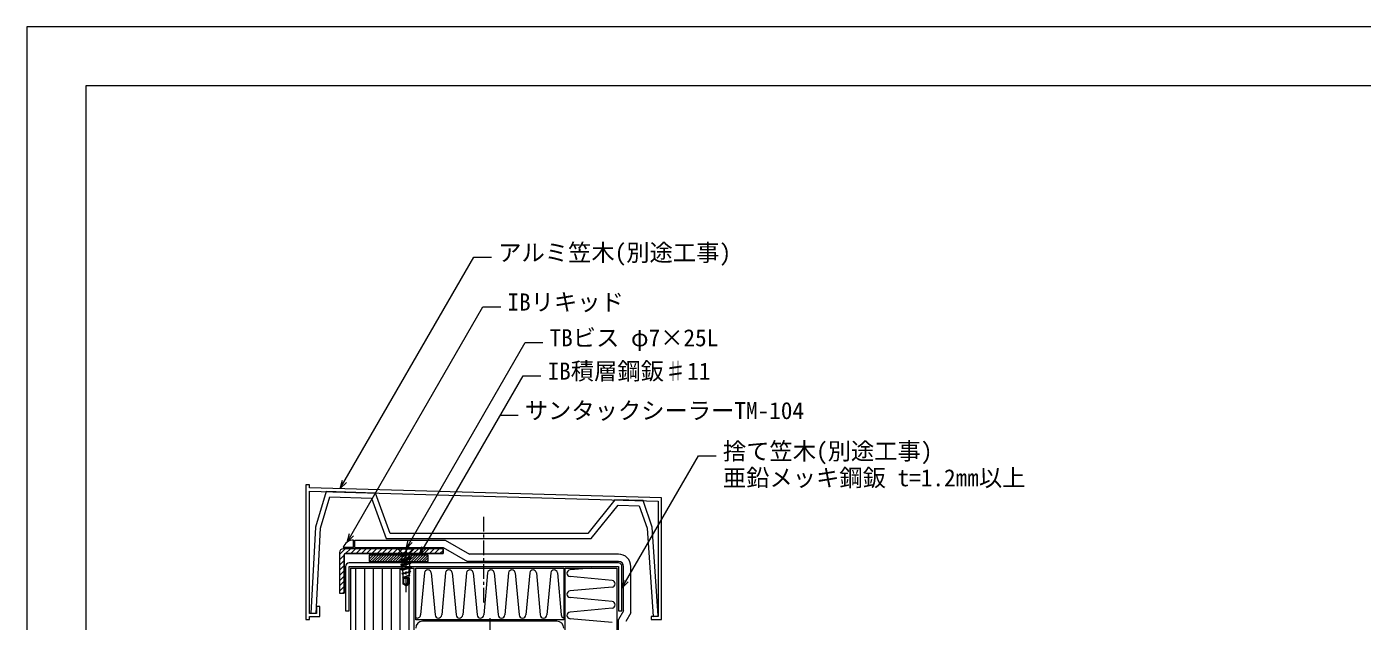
# Model space of a CAD drawing. Units: millimetres, scale not verified. Extents: x -840 to 840, y -594 to 594.
# Drawn here: x -840 to 63, y 192 to 594 of the extents above; entities that cross this region are included whole.
import ezdxf
from ezdxf.enums import TextEntityAlignment as Align

# ---------------------------------------------------------------- set-up
doc = ezdxf.new("R2010")
doc.units = ezdxf.units.MM
doc.header["$LTSCALE"] = 2
doc.linetypes.add('CHAIN1', pattern=[8, 5, -1, 1, -1])
for name, color, linetype, lineweight in [('0-0_鋼材(受け鋼鈑)', 7, 'Continuous', 9), ('0-1_輪郭線', 2, 'Continuous', 9), ('0-2_図面枠', 7, 'Continuous', 9), ('0-3_文字', 5, 'Continuous', 9), ('0-7_部材(ﾋﾞｽ類)', 7, 'Continuous', 9), ('0-8_中心線', 2, 'CHAIN1', 9), ('0-A_断熱材', 4, 'Continuous', 9), ('0-B_IBｼｰﾄ', 4, 'Continuous', 9), ('0-C_部材(積層鋼板)', 4, 'Continuous', 9), ('0-D_IBリキッド', 7, 'Continuous', 9), ('0-E_寸法線', 7, 'Continuous', 9), ('1-1_鋼材(C型・H鋼ｅｔｃ)', 7, 'Continuous', 9), ('1-2_躯体', 7, 'Continuous', 9), ('1-3_ブチルﾃｰﾌﾟ', 4, 'Continuous', 9), ('1-4_実線', 7, 'Continuous', 9)]:
    doc.layers.add(name, color=color, linetype=linetype, lineweight=lineweight)
doc.styles.add('ＭＳ ゴシック', font='')
doc.styles.get('ＭＳ ゴシック').set_extended_font_data('MS Gothic')

msp = doc.modelspace()

# ---------------------------------------------------------------- linework, layer by layer
at = {"layer": '0-0_鋼材(受け鋼鈑)'}
msp.add_line((-440.057, 231.646), (-622.057, 231.646), dxfattribs=at)
for points in [[(-624.457, 229.246), (-624.457, 199.246), (-622.057, 199.246)], [(-622.057, 199.246), (-622.057, 229.246), (-440.057, 229.246), (-440.057, 199.246), (-437.657, 199.246), (-437.657, 229.246)]]:
    msp.add_lwpolyline(points, dxfattribs=at)
for centre, start, end in [((-622.057, 229.246), 90, 180), ((-440.057, 229.246), 0, 90)]:
    msp.add_arc(centre, 2.4, start, end, dxfattribs=at)
at = {"layer": '0-1_輪郭線'}
msp.add_lwpolyline([(800, 554), (-800, 554), (-800, -554), (800, -554)], close=True, dxfattribs=at)
at = {"layer": '0-2_図面枠'}
msp.add_lwpolyline([(840, -594), (840, 594), (-840, 594), (-840, -594)], close=True, dxfattribs=at)
at = {"layer": '0-7_部材(ﾋﾞｽ類)'}
for p, q in [((-589.138, 241.306), (-578.11, 241.306)), ((-589.138, 241.306), (-589.138, 241.146)), ((-589.138, 241.146), (-578.11, 241.146)), ((-586.39, 238.398), (-589.138, 241.146)), ((-586.39, 238.398), (-580.858, 238.398)), ((-586.39, 238.398), (-586.39, 237.191)), ((-586.39, 237.191), (-580.858, 237.191)), ((-586.13, 233.751), (-586.13, 236.867)), ((-586.124, 237.1), (-586.124, 237.191)), ((-585.17, 237.101), (-585.15, 237.101)), ((-585.17, 237.014), (-585.15, 237.014)), ((-581.13, 235.277), (-581.13, 237.191)), ((-580.858, 238.398), (-578.11, 241.146)), ((-580.858, 238.398), (-580.858, 237.191)), ((-578.11, 241.306), (-578.11, 241.146)), ((-586.124, 230.657), (-586.124, 232.953)), ((-586.124, 227.594), (-586.124, 229.859)), ((-586.002, 226.73), (-585.864, 224.53)), ((-586.002, 224.475), (-581.164, 225.988)), ((-580.449, 225.988), (-586.002, 224.475)), ((-581.164, 228.27), (-581.247, 225.988)), ((-580.449, 225.988), (-581.164, 225.988)), ((-580.449, 225.988), (-581.164, 225.493)), ((-581.124, 232.181), (-581.124, 234.451)), ((-581.124, 229.119), (-581.124, 231.356)), ((-586.497, 224.475), (-586.002, 224.475)), ((-581.164, 225.493), (-586.002, 224.173)), ((-586.002, 221.795), (-585.864, 221.795)), ((-585.864, 224.173), (-585.698, 221.865)), ((-580.944, 223.335), (-585.864, 221.795)), ((-581.302, 223.115), (-585.864, 221.658)), ((-585.434, 221.308), (-585.699, 221.725)), ((-585.214, 217.81), (-585.599, 217.325)), ((-583.624, 216.308), (-585.599, 217.325)), ((-585.214, 217.81), (-585.214, 221.308)), ((-583.574, 216.333), (-585.214, 217.81)), ((-583.624, 221.308), (-582.829, 222.628)), ((-583.624, 216.308), (-583.624, 221.308)), ((-583.624, 216.308), (-581.567, 217.325)), ((-583.623, 216.374), (-581.869, 217.628)), ((-583.25, 221.929), (-581.869, 221.929)), ((-581.869, 217.628), (-581.869, 221.929)), ((-581.567, 217.325), (-581.869, 217.628)), ((-581.714, 221.308), (-581.447, 223.057)), ((-581.303, 225.446), (-581.447, 223.251)), ((-580.944, 223.335), (-581.302, 223.115)), ((-580.944, 223.335), (-581.247, 223.335))]:
    msp.add_line(p, q, dxfattribs=at)
for points in [[(-579.927, 235.143), (-581.164, 235.281), (-586.002, 233.768), (-587.322, 233.592), (-586.002, 232.888), (-581.164, 234.428)], [(-579.927, 232.048), (-581.164, 232.186), (-586.002, 230.673), (-587.322, 230.497), (-586.002, 229.793), (-581.164, 231.333)], [(-579.927, 228.985), (-581.164, 229.123), (-586.002, 227.61), (-587.322, 227.434), (-586.002, 226.73), (-581.164, 228.27)]]:
    msp.add_lwpolyline(points, close=True, dxfattribs=at)
for points in [[(-580.169, 235.17), (-581.111, 235.056), (-581.44, 235.001), (-581.768, 234.939), (-582.097, 234.869), (-582.424, 234.793), (-582.75, 234.709), (-583.076, 234.619), (-583.4, 234.523), (-583.723, 234.422), (-584.045, 234.315), (-584.223, 234.247), (-584.406, 234.18), (-584.592, 234.112), (-584.782, 234.045), (-584.976, 233.977), (-585.175, 233.91), (-585.377, 233.842), (-585.584, 233.775), (-585.796, 233.707), (-586.013, 233.64), (-586.141, 233.616), (-586.269, 233.596), (-586.398, 233.578), (-586.528, 233.564), (-586.657, 233.552), (-586.785, 233.542), (-586.912, 233.535), (-587.037, 233.531), (-587.159, 233.528), (-587.201, 233.528)], [(-579.927, 235.143), (-581.119, 234.99), (-581.453, 234.93), (-581.786, 234.863), (-582.117, 234.789), (-582.445, 234.71), (-582.771, 234.625), (-583.094, 234.534), (-583.414, 234.437), (-583.731, 234.336), (-584.045, 234.228), (-584.223, 234.161), (-584.406, 234.093), (-584.592, 234.026), (-584.782, 233.958), (-584.976, 233.891), (-585.175, 233.823), (-585.377, 233.756), (-585.584, 233.688), (-585.796, 233.621), (-586.013, 233.553), (-586.125, 233.537), (-586.242, 233.523), (-586.363, 233.51), (-586.487, 233.498), (-586.614, 233.487), (-586.744, 233.476), (-586.876, 233.467), (-587.01, 233.458), (-587.064, 233.455)], [(-585.444, 237.191), (-586.479, 237.053), (-585.158, 236.349), (-582.514, 237.191)], [(-585.17, 237.101), (-585.298, 237.077), (-585.426, 237.056), (-585.555, 237.039), (-585.685, 237.025), (-585.814, 237.013), (-585.942, 237.003), (-586.069, 236.996), (-586.194, 236.992), (-586.316, 236.989), (-586.358, 236.989)], [(-585.17, 237.014), (-585.282, 236.998), (-585.399, 236.984), (-585.52, 236.971), (-585.644, 236.959), (-585.771, 236.948), (-585.901, 236.937), (-586.033, 236.928), (-586.167, 236.919), (-586.221, 236.916)], [(-584.882, 237.191), (-584.953, 237.168), (-585.17, 237.101), (-585.15, 237.101)], [(-584.614, 237.191), (-584.741, 237.149), (-584.953, 237.082), (-585.17, 237.014), (-585.15, 237.014)], [(-580.169, 232.075), (-581.111, 231.961), (-581.44, 231.907), (-581.768, 231.844), (-582.097, 231.775), (-582.424, 231.698), (-582.75, 231.614), (-583.076, 231.525), (-583.4, 231.429), (-583.723, 231.327), (-584.045, 231.22), (-584.223, 231.152), (-584.406, 231.085), (-584.592, 231.017), (-584.782, 230.95), (-584.976, 230.882), (-585.175, 230.815), (-585.377, 230.747), (-585.584, 230.68), (-585.796, 230.612), (-586.013, 230.545), (-586.141, 230.521), (-586.269, 230.501), (-586.398, 230.483), (-586.528, 230.469), (-586.657, 230.457), (-586.785, 230.448), (-586.912, 230.441), (-587.037, 230.436), (-587.159, 230.433), (-587.201, 230.433)], [(-580.169, 229.012), (-581.111, 228.898), (-581.44, 228.844), (-581.768, 228.782), (-582.097, 228.712), (-582.424, 228.635), (-582.75, 228.552), (-583.076, 228.462), (-583.4, 228.366), (-583.723, 228.264), (-584.045, 228.157), (-584.223, 228.09), (-584.406, 228.022), (-584.592, 227.955), (-584.782, 227.887), (-584.976, 227.82), (-585.175, 227.752), (-585.377, 227.685), (-585.584, 227.617), (-585.796, 227.55), (-586.013, 227.482), (-586.141, 227.458), (-586.269, 227.438), (-586.398, 227.421), (-586.528, 227.406), (-586.657, 227.394), (-586.785, 227.385), (-586.912, 227.378), (-587.037, 227.373), (-587.159, 227.37), (-587.201, 227.37)], [(-579.927, 232.048), (-581.119, 231.895), (-581.453, 231.835), (-581.786, 231.768), (-582.117, 231.695), (-582.445, 231.615), (-582.771, 231.53), (-583.094, 231.439), (-583.414, 231.343), (-583.731, 231.241), (-584.045, 231.134), (-584.223, 231.066), (-584.406, 230.999), (-584.592, 230.931), (-584.782, 230.864), (-584.976, 230.796), (-585.175, 230.729), (-585.377, 230.661), (-585.584, 230.594), (-585.796, 230.526), (-586.013, 230.459), (-586.125, 230.443), (-586.242, 230.428), (-586.363, 230.415), (-586.487, 230.403), (-586.614, 230.392), (-586.744, 230.382), (-586.876, 230.372), (-587.01, 230.363), (-587.064, 230.36)], [(-579.927, 228.985), (-581.119, 228.833), (-581.453, 228.772), (-581.786, 228.705), (-582.117, 228.632), (-582.445, 228.552), (-582.771, 228.467), (-583.094, 228.376), (-583.414, 228.28), (-583.731, 228.178), (-584.045, 228.071), (-584.223, 228.003), (-584.406, 227.936), (-584.592, 227.868), (-584.782, 227.801), (-584.976, 227.733), (-585.175, 227.666), (-585.377, 227.598), (-585.584, 227.531), (-585.796, 227.463), (-586.013, 227.396), (-586.125, 227.38), (-586.242, 227.365), (-586.363, 227.352), (-586.487, 227.34), (-586.614, 227.329), (-586.744, 227.319), (-586.876, 227.309), (-587.01, 227.3), (-587.064, 227.297)], [(-586.002, 224.475), (-586.497, 224.475), (-586.002, 224.173)], [(-581.247, 223.335), (-585.864, 221.795), (-586.002, 221.795), (-585.864, 221.658)], [(-585.599, 217.325), (-585.599, 221.308), (-581.567, 221.308), (-581.567, 217.325)], [(-583.624, 216.378), (-582.309, 218.162), (-582.309, 221.308)]]:
    msp.add_lwpolyline(points, dxfattribs=at)
at = {"layer": '0-8_中心線'}
for p, q in [((-531.057, 204.857), (-531.057, 264.253)), ((-583.624, 211.948), (-583.624, 242.87)), ((-527.057, 194.246), (-527.057, 140.246))]:
    msp.add_line(p, q, dxfattribs=at)
at = {"layer": '0-A_断熱材'}
for p, q in [((-458.557, 228.246), (-472.792, 226.945)), ((-571.134, 224.98), (-573.735, 196.511)), ((-566.627, 224.98), (-564.027, 196.511)), ((-556.919, 224.98), (-559.52, 196.511)), ((-552.412, 224.98), (-549.812, 196.511)), ((-542.705, 224.98), (-545.305, 196.511)), ((-538.198, 224.98), (-535.597, 196.511)), ((-528.49, 224.98), (-531.09, 196.511)), ((-523.983, 224.98), (-521.383, 196.511)), ((-514.275, 224.98), (-516.876, 196.511)), ((-509.768, 224.98), (-507.168, 196.511)), ((-500.06, 224.98), (-502.661, 196.511)), ((-495.554, 224.98), (-492.953, 196.511)), ((-485.846, 224.98), (-488.446, 196.511)), ((-481.339, 224.98), (-478.738, 196.511)), ((-444.323, 219.838), (-472.792, 222.438)), ((-444.323, 215.331), (-472.792, 212.731)), ((-444.323, 205.623), (-472.792, 208.224)), ((-444.323, 201.116), (-472.792, 198.516)), ((-444.323, 191.409), (-472.792, 194.009))]:
    msp.add_line(p, q, dxfattribs=at)
at = {"layer": '0-A_断熱材', "color": 7}
for points in [[(-577.057, 228.246), (-477.057, 228.246), (-477.057, 193.246), (-577.057, 193.246)], [(-476.057, -233.754), (-476.057, 228.246), (-441.057, 228.246), (-441.057, -233.754)]]:
    msp.add_lwpolyline(points, close=True, dxfattribs=at)
at = {"layer": '0-A_断熱材'}
for centre, start, end in [((-568.881, 224.769), 5.35135, 174.64865), ((-554.666, 224.769), 5.35135, 174.64865), ((-540.451, 224.769), 5.35135, 174.64865), ((-526.236, 224.769), 5.35135, 174.64865), ((-512.022, 224.769), 5.35135, 174.64865), ((-497.807, 224.769), 5.35135, 174.64865), ((-483.592, 224.769), 5.35135, 174.64865), ((-472.581, 224.692), 95.35135, 264.64865), ((-444.534, 217.585), 275.35135, 84.64865), ((-472.581, 210.477), 95.35135, 264.64865), ((-444.534, 203.37), 275.35135, 84.64865), ((-575.988, 196.722), 241.80374, 354.64865), ((-561.773, 196.722), 185.35135, 354.64865), ((-547.559, 196.722), 185.35135, 354.64865), ((-533.344, 196.722), 185.35135, 354.64865), ((-519.129, 196.722), 185.35135, 354.64865), ((-504.914, 196.722), 185.35135, 354.64865), ((-490.7, 196.722), 185.35135, 354.64865), ((-476.485, 196.722), 185.35135, 255.34695), ((-472.581, 196.262), 95.35135, 264.64865)]:
    msp.add_arc(centre, 2.263, start, end, dxfattribs=at)
at = {"layer": '0-B_IBｼｰﾄ', "color": 7}
for p, q in [((-618.124, 247.146), (-557.284, 247.146)), ((-618.124, 242.146), (-618.124, 247.146)), ((-557.284, 247.146), (-540.83, 237.646)), ((-618.124, 242.146), (-558.624, 242.146)), ((-558.624, 242.146), (-542.17, 232.646)), ((-440.057, 237.646), (-540.83, 237.646)), ((-440.057, 232.646), (-542.17, 232.646)), ((-436.657, 199.246), (-436.657, 229.246)), ((-431.657, 197.906), (-431.657, 229.246)), ((-436.657, 199.246), (-440.057, 193.357)), ((-440.057, -212.583), (-440.057, 193.357)), ((-431.657, 197.906), (-435.057, 192.017))]:
    msp.add_line(p, q, dxfattribs=at)
for radius in [8.4, 3.4]:
    msp.add_arc((-440.057, 229.246), radius, 0, 90, dxfattribs=at)
at = {"layer": '0-C_部材(積層鋼板)'}
for p, q in [((-628.624, 237.323), (-624.802, 241.146)), ((-628.624, 233.788), (-625.457, 236.955)), ((-624.433, 237.979), (-621.266, 241.146)), ((-620.898, 237.979), (-617.731, 241.146)), ((-617.362, 237.979), (-614.195, 241.146)), ((-613.826, 237.979), (-610.66, 241.146)), ((-610.291, 237.979), (-607.124, 241.146)), ((-606.755, 237.979), (-603.589, 241.146)), ((-603.22, 237.979), (-600.053, 241.146)), ((-599.684, 237.979), (-596.518, 241.146)), ((-596.149, 237.979), (-592.982, 241.146)), ((-592.613, 237.979), (-589.447, 241.146)), ((-589.078, 237.979), (-585.911, 241.146)), ((-582.007, 237.979), (-578.84, 241.146)), ((-578.471, 237.979), (-575.304, 241.146)), ((-574.936, 237.979), (-571.769, 241.146)), ((-571.4, 237.979), (-568.233, 241.146)), ((-567.865, 237.979), (-564.698, 241.146)), ((-564.329, 237.979), (-561.162, 241.146)), ((-560.793, 237.979), (-558.624, 240.148)), ((-628.624, 230.252), (-625.457, 233.419)), ((-628.624, 226.717), (-625.457, 229.884)), ((-628.624, 223.181), (-625.457, 226.348)), ((-628.624, 219.646), (-625.457, 222.812)), ((-628.624, 216.11), (-625.457, 219.277)), ((-628.624, 212.575), (-625.457, 215.741)), ((-626.518, 211.146), (-625.457, 212.206))]:
    msp.add_line(p, q, dxfattribs=at)
at = {"layer": '0-C_部材(積層鋼板)', "color": 7}
for p, q in [((-628.624, 238.646), (-628.624, 211.146)), ((-558.624, 241.146), (-626.124, 241.146)), ((-625.457, 237.229), (-625.457, 211.146)), ((-558.624, 237.979), (-624.707, 237.979)), ((-558.624, 241.146), (-558.624, 237.979)), ((-628.624, 211.146), (-625.457, 211.146))]:
    msp.add_line(p, q, dxfattribs=at)
at = {"layer": '0-C_部材(積層鋼板)'}
for points in [[(-628.624, 238.646), (-628.624, 211.146), (-625.457, 211.146), (-625.457, 237.229)], [(-624.707, 237.979), (-583.624, 237.979), (-583.624, 241.146), (-626.124, 241.146)], [(-585.542, 237.979), (-583.624, 239.897), (-582.376, 241.146)]]:
    msp.add_lwpolyline(points, dxfattribs=at)
msp.add_lwpolyline([(-558.624, 241.146), (-583.624, 241.146), (-583.624, 237.979), (-558.624, 237.979)], close=True, dxfattribs=at)
for centre, radius in [((-626.124, 238.646), 2.5), ((-624.707, 237.229), 0.75)]:
    msp.add_arc(centre, radius, 90, 180, dxfattribs=at)
at = {"layer": '0-C_部材(積層鋼板)', "color": 7}
for centre, radius in [((-626.124, 238.646), 2.5), ((-624.707, 237.229), 0.75)]:
    msp.add_arc(centre, radius, 90, 180, dxfattribs=at)
at = {"layer": '0-D_IBリキッド'}
for q in [(-619.124, 247.146), (-626.124, 242.146)]:
    msp.add_line((-619.124, 242.146), q, dxfattribs=at)
msp.add_arc((-619.124, 239.746), 7.4, 90, 161.07536, dxfattribs=at)
at = {"layer": '0-E_寸法線'}
msp.add_line((-519.916, 331.448), (-507.916, 331.448), dxfattribs=at)
for points in [[(-628.113, 281.877), (-537.849, 438.22), (-525.849, 438.22)], [(-623.425, 245.767), (-531.612, 404.795), (-519.612, 404.795)], [(-583.624, 241.306), (-503.179, 380.642), (-491.179, 380.642)], [(-574.457, 236.979), (-504.519, 358.117), (-492.519, 358.117)], [(-437.657, 214.556), (-385.99, 304.047), (-373.99, 304.047)], [(-623.87, 286.119), (-628.113, 281.877), (-626.56, 287.672)], [(-619.183, 250.01), (-623.425, 245.767), (-621.872, 251.563)], [(-579.381, 245.549), (-583.624, 241.306), (-582.071, 247.102)], [(-570.215, 241.222), (-574.457, 236.979), (-572.905, 242.775)], [(-433.415, 218.799), (-437.657, 214.556), (-436.105, 220.352)]]:
    msp.add_lwpolyline(points, dxfattribs=at)
at = {"layer": '1-1_鋼材(C型・H鋼ｅｔｃ)'}
msp.add_line((-481.657, 192.246), (-572.457, 192.246), dxfattribs=at)
for centre, start, end in [((-572.457, 187.646), 90, 180), ((-481.657, 187.646), 0, 90)]:
    msp.add_arc(centre, 4.6, start, end, dxfattribs=at)
at = {"layer": '1-2_躯体'}
for p, q in [((-621.057, 228.246), (-578.057, 228.246)), ((-621.057, 228.246), (-621.057, -485.754)), ((-578.057, -485.754), (-578.057, 228.246))]:
    msp.add_line(p, q, dxfattribs=at)
at = {"layer": '1-2_躯体', "color": 4}
for p, q in [((-617.557, -485.754), (-617.557, 228.246)), ((-611.557, -485.754), (-611.557, 228.246)), ((-605.557, -485.754), (-605.557, 228.246)), ((-599.557, -485.754), (-599.557, 228.246)), ((-593.557, -485.754), (-593.557, 228.246)), ((-587.557, -485.754), (-587.557, 228.246)), ((-581.557, -485.754), (-581.557, 228.246))]:
    msp.add_line(p, q, dxfattribs=at)
at = {"layer": '1-3_ブチルﾃｰﾌﾟ'}
for p, q in [((-608.624, 235.935), (-607.58, 236.979)), ((-608.624, 234.168), (-605.813, 236.979)), ((-608.378, 232.646), (-604.045, 236.979)), ((-606.61, 232.646), (-602.277, 236.979)), ((-604.843, 232.646), (-600.509, 236.979)), ((-603.075, 232.646), (-598.742, 236.979)), ((-601.307, 232.646), (-596.974, 236.979)), ((-599.539, 232.646), (-595.206, 236.979)), ((-597.772, 232.646), (-593.438, 236.979)), ((-596.004, 232.646), (-591.671, 236.979)), ((-594.236, 232.646), (-589.903, 236.979)), ((-592.468, 232.646), (-588.135, 236.979)), ((-590.701, 232.646), (-586.367, 236.979)), ((-588.933, 232.646), (-584.599, 236.979)), ((-587.165, 232.646), (-582.832, 236.979)), ((-585.397, 232.646), (-581.064, 236.979)), ((-583.629, 232.646), (-579.296, 236.979)), ((-581.862, 232.646), (-577.528, 236.979)), ((-580.094, 232.646), (-575.761, 236.979)), ((-578.326, 232.646), (-573.993, 236.979)), ((-576.558, 232.646), (-572.225, 236.979)), ((-574.791, 232.646), (-570.457, 236.979)), ((-573.023, 232.646), (-568.69, 236.979)), ((-571.255, 232.646), (-568.624, 235.277)), ((-569.487, 232.646), (-568.624, 233.509))]:
    msp.add_line(p, q, dxfattribs=at)
at = {"layer": '1-3_ブチルﾃｰﾌﾟ', "color": 7}
msp.add_lwpolyline([(-608.624, 232.646), (-568.624, 232.646), (-568.624, 236.979), (-608.624, 236.979)], close=True, dxfattribs=at)
at = {"layer": '1-3_ブチルﾃｰﾌﾟ'}
msp.add_lwpolyline([(-608.624, 232.646), (-568.624, 232.646), (-568.624, 236.979), (-608.624, 236.979)], close=True, dxfattribs=at)
at = {"layer": '1-4_実線'}
msp.add_lwpolyline([(-417.833, 193.542), (-410.849, 193.542), (-410.849, 275.721), (-648.975, 282.468), (-648.975, 284.489), (-651.266, 284.489), (-651.266, 193.542), (-648.975, 193.542), (-648.975, 195.563), (-641.833, 195.563), (-641.833, 202.301), (-644.124, 202.301), (-644.124, 197.585), (-648.975, 197.585), (-648.975, 280.176), (-413.139, 273.507), (-413.139, 229.251), (-413.139, 195.429), (-417.833, 195.429)], close=True, dxfattribs=at)
msp.add_lwpolyline([(-644.47, 197.585), (-641.383, 255.251), (-635.095, 276.282), (-606.853, 275.485), (-597.126, 248.146), (-458.599, 248.146), (-440.286, 270.772), (-425.975, 270.368), (-420.708, 255.184), (-416.664, 195.527), (-413.179, 195.852), (-417.263, 255.931), (-423.461, 273.799), (-442.417, 274.335), (-460.762, 251.646), (-594.354, 251.646), (-604.196, 278.909), (-637.676, 279.856), (-644.852, 255.931), (-647.975, 197.585)], dxfattribs=at)

# ---------------------------------------------------------------- texts
at = {"layer": '0-3_文字', "color": 7, "style": 'ＭＳ ゴシック'}
for s, p in [('アルミ笠木(別途工事)', (-521.309, 432.161)), ('IBリキッド', (-515.071, 398.736)), ('TBビス φ7×25L', (-486.639, 374.583)), ('IB積層鋼鈑♯11', (-487.979, 352.058)), ('サンタックシーラーTM-104', (-503.375, 325.389)), ('捨て笠木(別途工事)', (-369.45, 297.988)), ('亜鉛メッキ鋼鈑 t=1.2㎜以上', (-369.45, 279.988))]:
    msp.add_text(s, height=11.54, dxfattribs=at).set_placement(p, align=Align.BOTTOM_LEFT)

doc.saveas('drawing.dxf')
